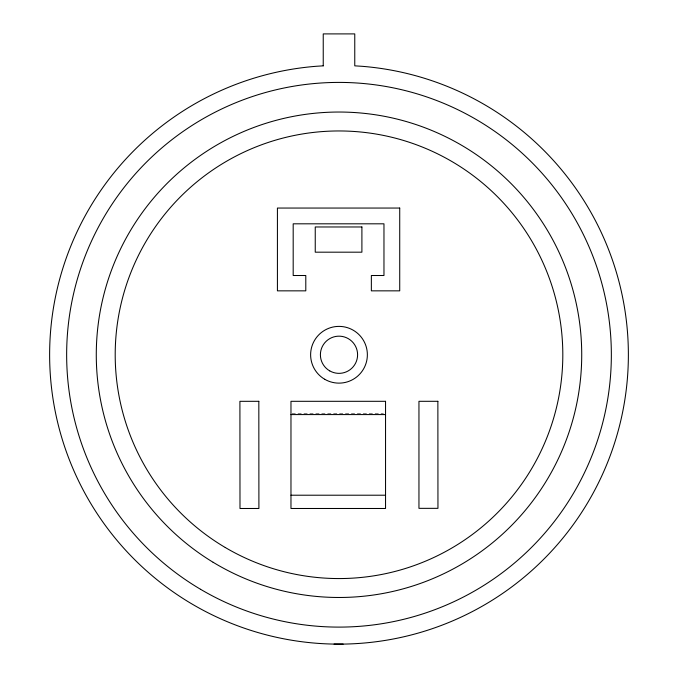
<?xml version="1.0" encoding="UTF-8"?>
<svg xmlns="http://www.w3.org/2000/svg" width="678" height="678" viewBox="0 0 678 678"><rect width="100%" height="100%" fill="white"/><g stroke="black" fill="none" stroke-linecap="round" stroke-linejoin="round"><path stroke-width="0.51" stroke-dasharray="3.39 2.54" d="M292.023 413.292L383.443 413.292"/><path stroke-width="1.02" d="M290.972 414.572L385.545 414.572M290.972 495.211L385.545 495.211M334.042 644.083L343.136 644.1M323.236 65.842L316.702 66.249A289.37 289.37 0 0 0 92.055 505.602A289.37 289.37 0 0 0 585.512 506.305A289.37 289.37 0 0 0 362.111 66.308L354.764 65.842L354.764 33.9L323.236 33.9L323.236 65.842M399.723 208.053L277.421 208.053L277.421 290.845L305.795 290.845L305.795 275.505L293.184 275.505L293.184 223.816L383.968 223.816L383.968 275.505L371.358 275.505L371.358 290.845L399.723 290.845L399.723 208.053M361.899 226.969L315.245 226.969L315.245 252.182L361.899 252.182L361.899 226.969M258.827 401.308L239.91 401.317L239.995 508.492L258.903 508.475L258.827 401.308M385.545 401.308L290.972 401.308L290.972 508.483L385.545 508.483L385.545 401.308M437.869 401.3L418.953 401.308L418.953 508.347L437.954 508.339L437.869 401.3M213.121 562.282A242.716 242.716 0 0 0 581.665 360.01A242.716 242.716 0 0 0 222.214 141.982A242.716 242.716 0 0 0 213.121 562.282M225.257 547.502A223.808 223.808 0 0 0 562.799 356.891A223.808 223.808 0 0 0 228.952 159.881A223.808 223.808 0 0 0 225.257 547.502M324.703 379.265A28.366 28.366 0 0 0 367.366 354.882A28.366 28.366 0 0 0 324.923 330.127A28.366 28.366 0 0 0 324.703 379.265M329.703 370.866A18.594 18.594 0 0 0 357.594 354.755A18.594 18.594 0 0 0 329.703 338.653A18.594 18.594 0 0 0 329.703 370.866M200.578 589.309A272.353 272.353 0 0 0 611.336 357.357A272.353 272.353 0 0 0 205.078 117.608A272.353 272.353 0 0 0 200.578 589.309"/></g></svg>
